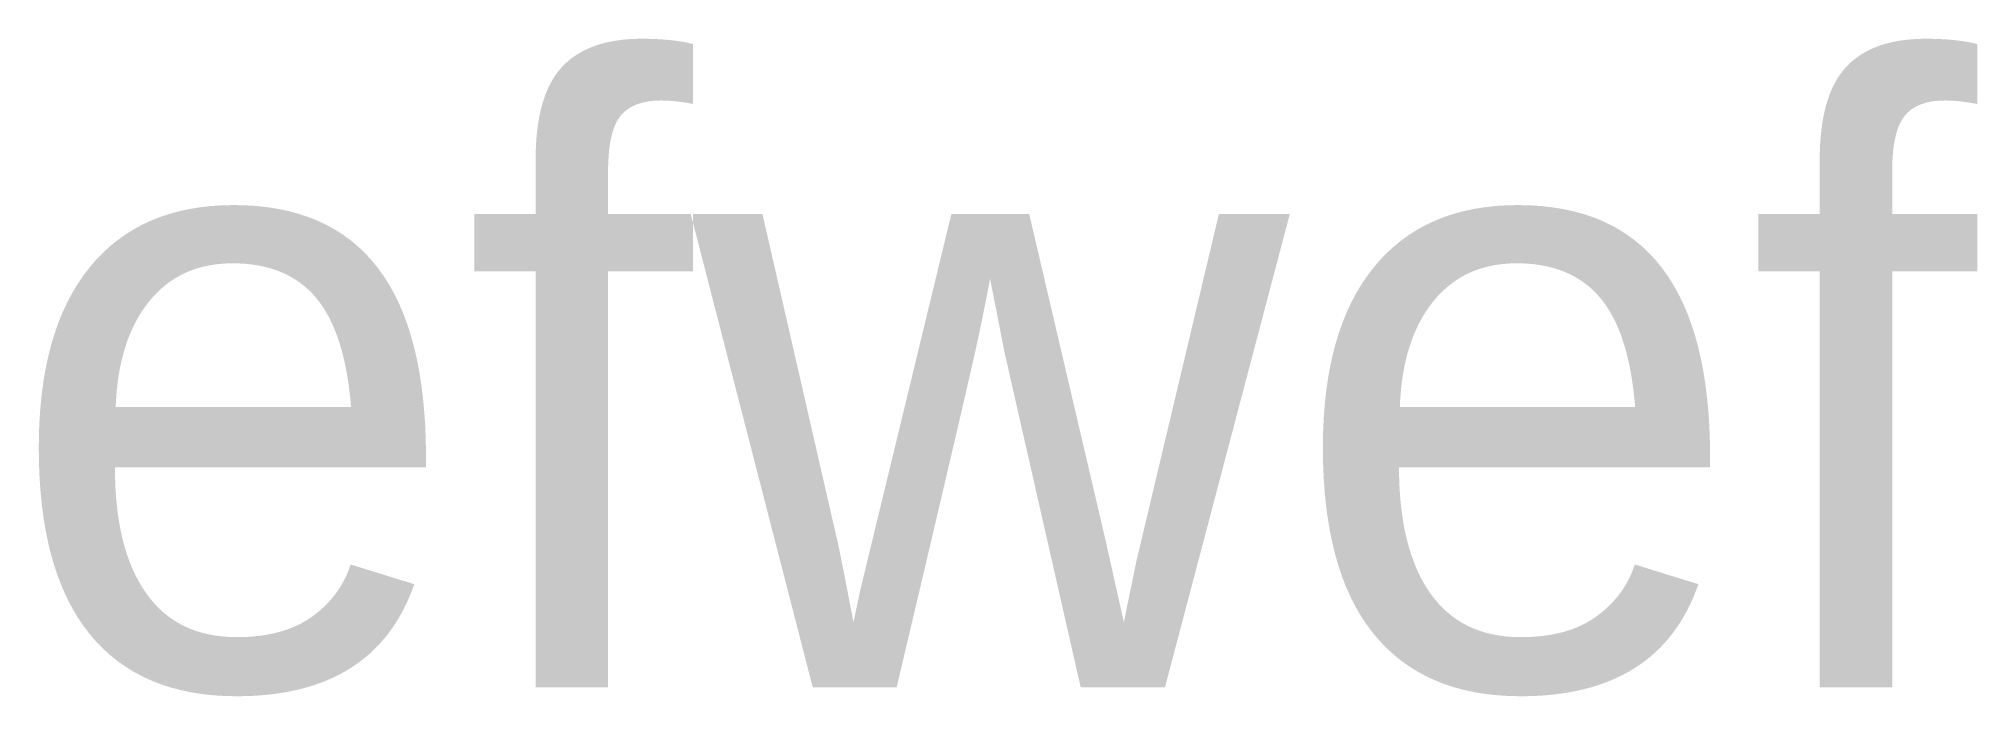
# Model space of a CAD drawing. Header units: metres. Extents: x 255.6 to 287, y 181.9 to 192.5.
import ezdxf

# ---------------------------------------------------------------- set-up
doc = ezdxf.new("R2010")
doc.units = ezdxf.units.M

msp = doc.modelspace()

# ---------------------------------------------------------------- texts
msp.add_text('efwef', height=10).set_placement((255, 182))

doc.saveas('drawing.dxf')
